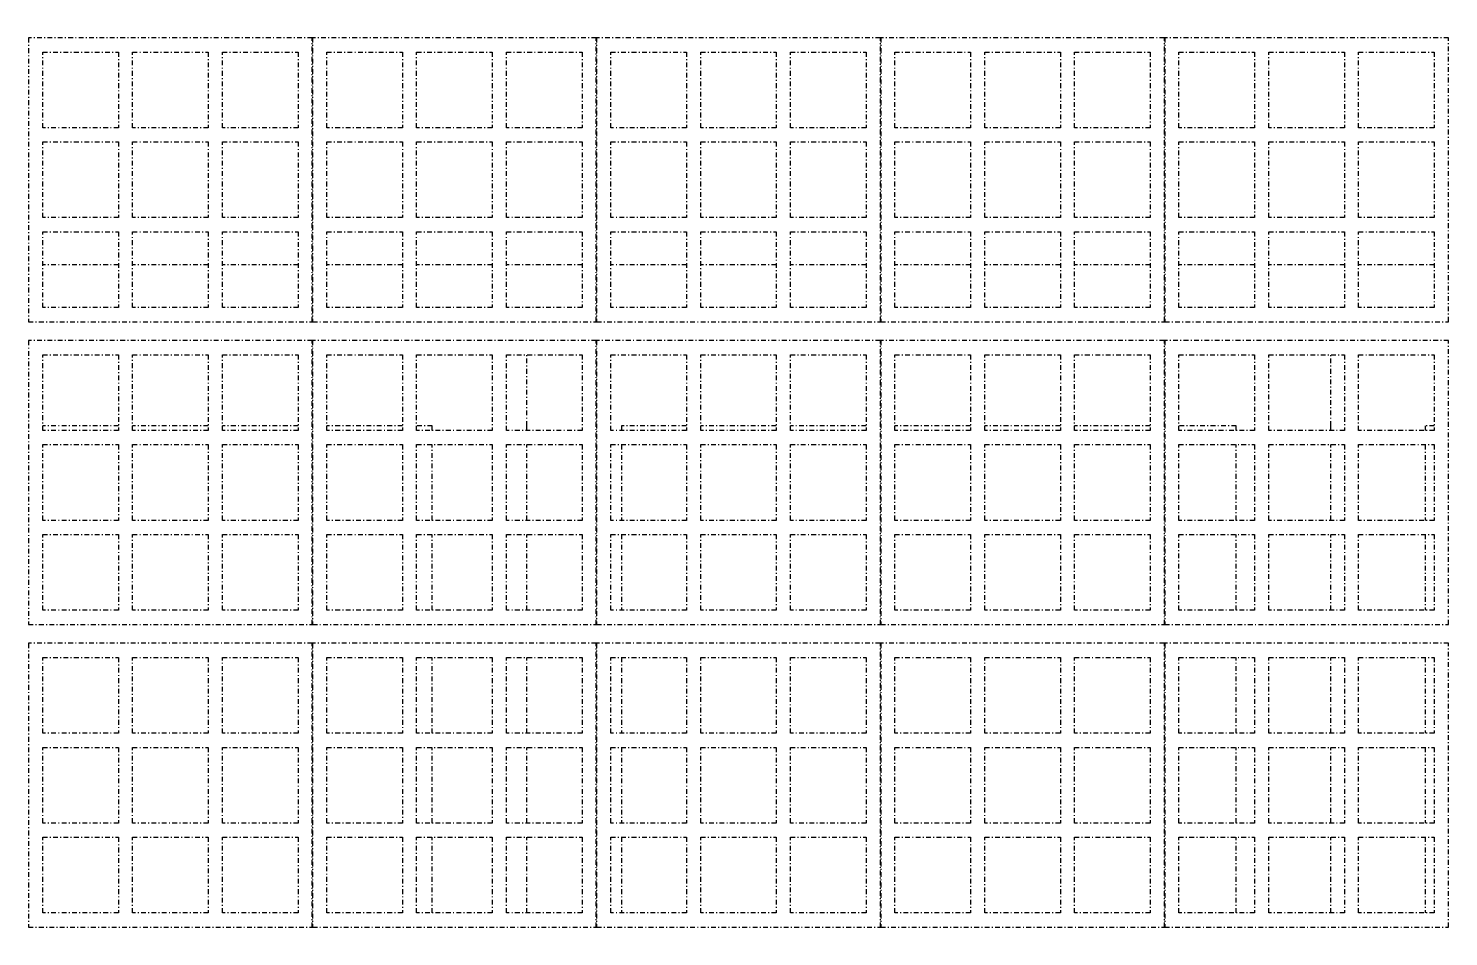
# Model space of a CAD drawing. Header units: metres. Extents: x -1783 to 21505, y -57 to 13660.
# Drawn here: x 12284.8 to 12435, y 7473.6 to 7569.6 of the extents above; entities that cross this region are included whole.
import ezdxf

# ---------------------------------------------------------------- set-up
doc = ezdxf.new("R2010")
doc.units = ezdxf.units.M
doc.header["$MEASUREMENT"] = 0
doc.linetypes.add('DASHDOT', pattern=[1, 0.5, -0.25, 0, -0.25])
doc.layers.add('cotas', color=7, linetype='Continuous')
doc.layers.add('P03', color=7, linetype='Continuous')

msp = doc.modelspace()

# ---------------------------------------------------------------- hatches: boundary and pattern name
at = {"layer": 'cotas'}
h = msp.add_hatch(color=7, dxfattribs=at)
h.dxf.hatch_style = 1
h.paths.add_polyline_path([(21504.961, 13659.963), (10304.961, 13659.963), (10304.961, 5739.963), (21504.961, 5739.963)])
h.paths.add_polyline_path([(10571.627, 13593.296), (21371.627, 13593.296), (21371.627, 5806.63), (10571.627, 5806.63)], flags=16)

# ---------------------------------------------------------------- linework, layer by layer
at = {"layer": 'P03', "linetype": 'DASHDOT'}
for p, q in [((12314.859, 7568.625), (12284.859, 7568.625)), ((12284.859, 7568.625), (12284.859, 7538.625)), ((12314.859, 7538.625), (12314.859, 7568.625)), ((12344.894, 7568.625), (12314.894, 7568.625)), ((12314.894, 7568.625), (12314.894, 7538.625)), ((12344.894, 7538.625), (12344.894, 7568.625)), ((12374.928, 7568.625), (12344.928, 7568.625)), ((12344.928, 7568.625), (12344.928, 7538.625)), ((12374.928, 7538.625), (12374.928, 7568.625)), ((12404.963, 7568.625), (12374.963, 7568.625)), ((12374.963, 7568.625), (12374.963, 7538.625)), ((12404.963, 7538.625), (12404.963, 7568.625)), ((12434.998, 7568.625), (12404.998, 7568.625)), ((12404.998, 7568.625), (12404.998, 7538.625)), ((12434.998, 7538.625), (12434.998, 7568.625)), ((12286.359, 7559.125), (12286.359, 7567.125)), ((12286.359, 7567.125), (12294.359, 7567.125)), ((12294.359, 7567.125), (12294.359, 7559.125)), ((12295.859, 7559.125), (12295.859, 7567.125)), ((12295.859, 7567.125), (12303.859, 7567.125)), ((12303.859, 7567.125), (12303.859, 7559.125)), ((12305.359, 7559.125), (12305.359, 7567.125)), ((12305.359, 7567.125), (12313.359, 7567.125)), ((12313.359, 7567.125), (12313.359, 7559.125)), ((12316.394, 7559.125), (12316.394, 7567.125)), ((12316.394, 7567.125), (12324.394, 7567.125)), ((12324.394, 7567.125), (12324.394, 7559.125)), ((12325.894, 7559.125), (12325.894, 7567.125)), ((12325.894, 7567.125), (12333.894, 7567.125)), ((12333.894, 7567.125), (12333.894, 7559.125)), ((12335.394, 7559.125), (12335.394, 7567.125)), ((12335.394, 7567.125), (12343.394, 7567.125)), ((12343.394, 7567.125), (12343.394, 7559.125)), ((12346.428, 7559.125), (12346.428, 7567.125)), ((12346.428, 7567.125), (12354.428, 7567.125)), ((12354.428, 7567.125), (12354.428, 7559.125)), ((12355.928, 7559.125), (12355.928, 7567.125)), ((12355.928, 7567.125), (12363.928, 7567.125)), ((12363.928, 7567.125), (12363.928, 7559.125)), ((12365.428, 7559.125), (12365.428, 7567.125)), ((12365.428, 7567.125), (12373.428, 7567.125)), ((12373.428, 7567.125), (12373.428, 7559.125)), ((12376.463, 7559.125), (12376.463, 7567.125)), ((12376.463, 7567.125), (12384.463, 7567.125)), ((12384.463, 7567.125), (12384.463, 7559.125)), ((12385.963, 7559.125), (12385.963, 7567.125)), ((12385.963, 7567.125), (12393.963, 7567.125)), ((12393.963, 7567.125), (12393.963, 7559.125)), ((12395.463, 7559.125), (12395.463, 7567.125)), ((12395.463, 7567.125), (12403.463, 7567.125)), ((12403.463, 7567.125), (12403.463, 7559.125)), ((12406.498, 7559.125), (12406.498, 7567.125)), ((12406.498, 7567.125), (12414.498, 7567.125)), ((12414.498, 7567.125), (12414.498, 7559.125)), ((12415.998, 7559.125), (12415.998, 7567.125)), ((12415.998, 7567.125), (12423.998, 7567.125)), ((12423.998, 7567.125), (12423.998, 7559.125)), ((12425.498, 7559.125), (12425.498, 7567.125)), ((12425.498, 7567.125), (12433.498, 7567.125)), ((12433.498, 7567.125), (12433.498, 7559.125)), ((12294.359, 7559.125), (12286.359, 7559.125)), ((12303.859, 7559.125), (12295.859, 7559.125)), ((12313.359, 7559.125), (12305.359, 7559.125)), ((12324.394, 7559.125), (12316.394, 7559.125)), ((12333.894, 7559.125), (12325.894, 7559.125)), ((12343.394, 7559.125), (12335.394, 7559.125)), ((12354.428, 7559.125), (12346.428, 7559.125)), ((12363.928, 7559.125), (12355.928, 7559.125)), ((12373.428, 7559.125), (12365.428, 7559.125)), ((12384.463, 7559.125), (12376.463, 7559.125)), ((12393.963, 7559.125), (12385.963, 7559.125)), ((12403.463, 7559.125), (12395.463, 7559.125)), ((12414.498, 7559.125), (12406.498, 7559.125)), ((12423.998, 7559.125), (12415.998, 7559.125)), ((12433.498, 7559.125), (12425.498, 7559.125)), ((12286.359, 7549.625), (12286.359, 7557.625)), ((12286.359, 7557.625), (12294.359, 7557.625)), ((12294.359, 7557.625), (12294.359, 7549.625)), ((12295.859, 7549.625), (12295.859, 7557.625)), ((12295.859, 7557.625), (12303.859, 7557.625)), ((12303.859, 7557.625), (12303.859, 7549.625)), ((12305.359, 7549.625), (12305.359, 7557.625)), ((12305.359, 7557.625), (12313.359, 7557.625)), ((12313.359, 7557.625), (12313.359, 7549.625)), ((12316.394, 7549.625), (12316.394, 7557.625)), ((12316.394, 7557.625), (12324.394, 7557.625)), ((12324.394, 7557.625), (12324.394, 7549.625)), ((12325.894, 7549.625), (12325.894, 7557.625)), ((12325.894, 7557.625), (12333.894, 7557.625)), ((12333.894, 7557.625), (12333.894, 7549.625)), ((12335.394, 7549.625), (12335.394, 7557.625)), ((12335.394, 7557.625), (12343.394, 7557.625)), ((12343.394, 7557.625), (12343.394, 7549.625)), ((12346.428, 7549.625), (12346.428, 7557.625)), ((12346.428, 7557.625), (12354.428, 7557.625)), ((12354.428, 7557.625), (12354.428, 7549.625)), ((12355.928, 7549.625), (12355.928, 7557.625)), ((12355.928, 7557.625), (12363.928, 7557.625)), ((12363.928, 7557.625), (12363.928, 7549.625)), ((12365.428, 7549.625), (12365.428, 7557.625)), ((12365.428, 7557.625), (12373.428, 7557.625)), ((12373.428, 7557.625), (12373.428, 7549.625)), ((12376.463, 7549.625), (12376.463, 7557.625)), ((12376.463, 7557.625), (12384.463, 7557.625)), ((12384.463, 7557.625), (12384.463, 7549.625)), ((12385.963, 7549.625), (12385.963, 7557.625)), ((12385.963, 7557.625), (12393.963, 7557.625)), ((12393.963, 7557.625), (12393.963, 7549.625)), ((12395.463, 7549.625), (12395.463, 7557.625)), ((12395.463, 7557.625), (12403.463, 7557.625)), ((12403.463, 7557.625), (12403.463, 7549.625)), ((12406.498, 7549.625), (12406.498, 7557.625)), ((12406.498, 7557.625), (12414.498, 7557.625)), ((12414.498, 7557.625), (12414.498, 7549.625)), ((12415.998, 7549.625), (12415.998, 7557.625)), ((12415.998, 7557.625), (12423.998, 7557.625)), ((12423.998, 7557.625), (12423.998, 7549.625)), ((12425.498, 7549.625), (12425.498, 7557.625)), ((12425.498, 7557.625), (12433.498, 7557.625)), ((12433.498, 7557.625), (12433.498, 7549.625)), ((12294.359, 7549.625), (12286.359, 7549.625)), ((12303.859, 7549.625), (12295.859, 7549.625)), ((12313.359, 7549.625), (12305.359, 7549.625)), ((12324.394, 7549.625), (12316.394, 7549.625)), ((12333.894, 7549.625), (12325.894, 7549.625)), ((12343.394, 7549.625), (12335.394, 7549.625)), ((12354.428, 7549.625), (12346.428, 7549.625)), ((12363.928, 7549.625), (12355.928, 7549.625)), ((12373.428, 7549.625), (12365.428, 7549.625)), ((12384.463, 7549.625), (12376.463, 7549.625)), ((12393.963, 7549.625), (12385.963, 7549.625)), ((12403.463, 7549.625), (12395.463, 7549.625)), ((12414.498, 7549.625), (12406.498, 7549.625)), ((12423.998, 7549.625), (12415.998, 7549.625)), ((12433.498, 7549.625), (12425.498, 7549.625)), ((12286.359, 7540.125), (12286.359, 7548.125)), ((12286.359, 7548.125), (12294.359, 7548.125)), ((12294.359, 7548.125), (12294.359, 7540.125)), ((12295.859, 7540.125), (12295.859, 7548.125)), ((12295.859, 7548.125), (12303.859, 7548.125)), ((12303.859, 7548.125), (12303.859, 7540.125)), ((12305.359, 7540.125), (12305.359, 7548.125)), ((12305.359, 7548.125), (12313.359, 7548.125)), ((12313.359, 7548.125), (12313.359, 7540.125)), ((12316.394, 7540.125), (12316.394, 7548.125)), ((12316.394, 7548.125), (12324.394, 7548.125)), ((12324.394, 7548.125), (12324.394, 7540.125)), ((12325.894, 7540.125), (12325.894, 7548.125)), ((12325.894, 7548.125), (12333.894, 7548.125)), ((12333.894, 7548.125), (12333.894, 7540.125)), ((12335.394, 7540.125), (12335.394, 7548.125)), ((12335.394, 7548.125), (12343.394, 7548.125)), ((12343.394, 7548.125), (12343.394, 7540.125)), ((12346.428, 7540.125), (12346.428, 7548.125)), ((12346.428, 7548.125), (12354.428, 7548.125)), ((12354.428, 7548.125), (12354.428, 7540.125)), ((12355.928, 7540.125), (12355.928, 7548.125)), ((12355.928, 7548.125), (12363.928, 7548.125)), ((12363.928, 7548.125), (12363.928, 7540.125)), ((12365.428, 7540.125), (12365.428, 7548.125)), ((12365.428, 7548.125), (12373.428, 7548.125)), ((12373.428, 7548.125), (12373.428, 7540.125)), ((12376.463, 7540.125), (12376.463, 7548.125)), ((12376.463, 7548.125), (12384.463, 7548.125)), ((12384.463, 7548.125), (12384.463, 7540.125)), ((12385.963, 7540.125), (12385.963, 7548.125)), ((12385.963, 7548.125), (12393.963, 7548.125)), ((12393.963, 7548.125), (12393.963, 7540.125)), ((12395.463, 7540.125), (12395.463, 7548.125)), ((12395.463, 7548.125), (12403.463, 7548.125)), ((12403.463, 7548.125), (12403.463, 7540.125)), ((12406.498, 7540.125), (12406.498, 7548.125)), ((12406.498, 7548.125), (12414.498, 7548.125)), ((12414.498, 7548.125), (12414.498, 7540.125)), ((12415.998, 7540.125), (12415.998, 7548.125)), ((12415.998, 7548.125), (12423.998, 7548.125)), ((12423.998, 7548.125), (12423.998, 7540.125)), ((12425.498, 7540.125), (12425.498, 7548.125)), ((12425.498, 7548.125), (12433.498, 7548.125)), ((12433.498, 7548.125), (12433.498, 7540.125)), ((12294.359, 7544.625), (12286.359, 7544.625)), ((12303.859, 7544.625), (12295.859, 7544.625)), ((12313.359, 7544.625), (12305.359, 7544.625)), ((12324.394, 7544.625), (12316.394, 7544.625)), ((12333.894, 7544.625), (12325.894, 7544.625)), ((12343.394, 7544.625), (12335.394, 7544.625)), ((12354.428, 7544.625), (12346.428, 7544.625)), ((12363.928, 7544.625), (12355.928, 7544.625)), ((12373.428, 7544.625), (12365.428, 7544.625)), ((12384.463, 7544.625), (12376.463, 7544.625)), ((12393.963, 7544.625), (12385.963, 7544.625)), ((12403.463, 7544.625), (12395.463, 7544.625)), ((12414.498, 7544.625), (12406.498, 7544.625)), ((12423.998, 7544.625), (12415.998, 7544.625)), ((12433.498, 7544.625), (12425.498, 7544.625)), ((12294.359, 7540.125), (12286.359, 7540.125)), ((12303.859, 7540.125), (12295.859, 7540.125)), ((12313.359, 7540.125), (12305.359, 7540.125)), ((12324.394, 7540.125), (12316.394, 7540.125)), ((12333.894, 7540.125), (12325.894, 7540.125)), ((12343.394, 7540.125), (12335.394, 7540.125)), ((12354.428, 7540.125), (12346.428, 7540.125)), ((12363.928, 7540.125), (12355.928, 7540.125)), ((12373.428, 7540.125), (12365.428, 7540.125)), ((12384.463, 7540.125), (12376.463, 7540.125)), ((12393.963, 7540.125), (12385.963, 7540.125)), ((12403.463, 7540.125), (12395.463, 7540.125)), ((12414.498, 7540.125), (12406.498, 7540.125)), ((12423.998, 7540.125), (12415.998, 7540.125)), ((12433.498, 7540.125), (12425.498, 7540.125)), ((12284.859, 7538.625), (12314.859, 7538.625)), ((12314.894, 7538.625), (12344.894, 7538.625)), ((12344.928, 7538.625), (12374.928, 7538.625)), ((12374.963, 7538.625), (12404.963, 7538.625)), ((12404.998, 7538.625), (12434.998, 7538.625)), ((12314.859, 7536.625), (12284.859, 7536.625)), ((12284.859, 7536.625), (12284.859, 7506.625)), ((12314.859, 7506.625), (12314.859, 7536.625)), ((12344.894, 7536.625), (12314.894, 7536.625)), ((12314.894, 7536.625), (12314.894, 7506.625)), ((12344.894, 7506.625), (12344.894, 7536.625)), ((12374.928, 7536.625), (12344.928, 7536.625)), ((12344.928, 7536.625), (12344.928, 7506.625)), ((12374.928, 7506.625), (12374.928, 7536.625)), ((12404.963, 7536.625), (12374.963, 7536.625)), ((12374.963, 7536.625), (12374.963, 7506.625)), ((12404.963, 7506.625), (12404.963, 7536.625)), ((12434.998, 7536.625), (12404.998, 7536.625)), ((12404.998, 7536.625), (12404.998, 7506.625)), ((12434.998, 7506.625), (12434.998, 7536.625)), ((12286.359, 7527.125), (12286.359, 7535.125)), ((12286.359, 7535.125), (12294.359, 7535.125)), ((12294.359, 7535.125), (12294.359, 7527.125)), ((12295.859, 7527.125), (12295.859, 7535.125)), ((12295.859, 7535.125), (12303.859, 7535.125)), ((12303.859, 7535.125), (12303.859, 7527.125)), ((12305.359, 7527.125), (12305.359, 7535.125)), ((12305.359, 7535.125), (12313.359, 7535.125)), ((12313.359, 7535.125), (12313.359, 7527.125)), ((12316.394, 7527.125), (12316.394, 7535.125)), ((12316.394, 7535.125), (12324.394, 7535.125)), ((12324.394, 7535.125), (12324.394, 7527.125)), ((12325.894, 7527.125), (12325.894, 7535.125)), ((12325.894, 7535.125), (12333.894, 7535.125)), ((12333.894, 7535.125), (12333.894, 7527.125)), ((12335.394, 7527.125), (12335.394, 7535.125)), ((12335.394, 7535.125), (12343.394, 7535.125)), ((12337.55, 7527.625), (12337.55, 7535.125)), ((12343.394, 7535.125), (12343.394, 7527.125)), ((12346.428, 7527.125), (12346.428, 7535.125)), ((12346.428, 7535.125), (12354.428, 7535.125)), ((12354.428, 7535.125), (12354.428, 7527.125)), ((12355.928, 7527.125), (12355.928, 7535.125)), ((12355.928, 7535.125), (12363.928, 7535.125)), ((12363.928, 7535.125), (12363.928, 7527.125)), ((12365.428, 7527.125), (12365.428, 7535.125)), ((12365.428, 7535.125), (12373.428, 7535.125)), ((12373.428, 7535.125), (12373.428, 7527.125)), ((12376.463, 7527.125), (12376.463, 7535.125)), ((12376.463, 7535.125), (12384.463, 7535.125)), ((12384.463, 7535.125), (12384.463, 7527.125)), ((12385.963, 7527.125), (12385.963, 7535.125)), ((12385.963, 7535.125), (12393.963, 7535.125)), ((12393.963, 7535.125), (12393.963, 7527.125)), ((12395.463, 7527.125), (12395.463, 7535.125)), ((12395.463, 7535.125), (12403.463, 7535.125)), ((12403.463, 7535.125), (12403.463, 7527.125)), ((12406.498, 7527.125), (12406.498, 7535.125)), ((12406.498, 7535.125), (12414.498, 7535.125)), ((12414.498, 7535.125), (12414.498, 7527.125)), ((12415.998, 7527.125), (12415.998, 7535.125)), ((12415.998, 7535.125), (12423.998, 7535.125)), ((12422.55, 7527.625), (12422.55, 7535.125)), ((12423.998, 7535.125), (12423.998, 7527.125)), ((12425.498, 7527.125), (12425.498, 7535.125)), ((12425.498, 7535.125), (12433.498, 7535.125)), ((12433.498, 7535.125), (12433.498, 7527.125)), ((12294.359, 7527.625), (12286.359, 7527.625)), ((12294.359, 7527.125), (12286.359, 7527.125)), ((12303.859, 7527.625), (12295.859, 7527.625)), ((12303.859, 7527.125), (12295.859, 7527.125)), ((12313.359, 7527.625), (12305.359, 7527.625)), ((12313.359, 7527.125), (12305.359, 7527.125)), ((12324.394, 7527.625), (12316.394, 7527.625)), ((12324.394, 7527.125), (12316.394, 7527.125)), ((12327.55, 7527.625), (12325.894, 7527.625)), ((12333.894, 7527.125), (12325.894, 7527.125)), ((12327.55, 7527.125), (12327.55, 7527.625)), ((12343.394, 7527.125), (12335.394, 7527.125)), ((12337.55, 7527.125), (12337.55, 7527.625)), ((12354.428, 7527.125), (12346.428, 7527.125)), ((12347.55, 7527.625), (12347.55, 7527.125)), ((12354.428, 7527.625), (12347.55, 7527.625)), ((12363.928, 7527.625), (12355.928, 7527.625)), ((12363.928, 7527.125), (12355.928, 7527.125)), ((12373.428, 7527.625), (12365.428, 7527.625)), ((12373.428, 7527.125), (12365.428, 7527.125)), ((12384.463, 7527.625), (12376.463, 7527.625)), ((12384.463, 7527.125), (12376.463, 7527.125)), ((12393.963, 7527.625), (12385.963, 7527.625)), ((12393.963, 7527.125), (12385.963, 7527.125)), ((12403.463, 7527.625), (12395.463, 7527.625)), ((12403.463, 7527.125), (12395.463, 7527.125)), ((12412.55, 7527.625), (12406.498, 7527.625)), ((12414.498, 7527.125), (12406.498, 7527.125)), ((12412.55, 7527.125), (12412.55, 7527.625)), ((12423.998, 7527.125), (12415.998, 7527.125)), ((12422.55, 7527.125), (12422.55, 7527.625)), ((12433.498, 7527.125), (12425.498, 7527.125)), ((12432.55, 7527.625), (12432.55, 7527.125)), ((12433.498, 7527.625), (12432.55, 7527.625)), ((12286.359, 7517.625), (12286.359, 7525.625)), ((12286.359, 7525.625), (12294.359, 7525.625)), ((12294.359, 7525.625), (12294.359, 7517.625)), ((12295.859, 7517.625), (12295.859, 7525.625)), ((12295.859, 7525.625), (12303.859, 7525.625)), ((12303.859, 7525.625), (12303.859, 7517.625)), ((12305.359, 7517.625), (12305.359, 7525.625)), ((12305.359, 7525.625), (12313.359, 7525.625)), ((12313.359, 7525.625), (12313.359, 7517.625)), ((12316.394, 7517.625), (12316.394, 7525.625)), ((12316.394, 7525.625), (12324.394, 7525.625)), ((12324.394, 7525.625), (12324.394, 7517.625)), ((12325.894, 7517.625), (12325.894, 7525.625)), ((12325.894, 7525.625), (12333.894, 7525.625)), ((12327.55, 7517.625), (12327.55, 7525.625)), ((12333.894, 7525.625), (12333.894, 7517.625)), ((12335.394, 7517.625), (12335.394, 7525.625)), ((12335.394, 7525.625), (12343.394, 7525.625)), ((12337.55, 7517.625), (12337.55, 7525.625)), ((12343.394, 7525.625), (12343.394, 7517.625)), ((12346.428, 7517.625), (12346.428, 7525.625)), ((12346.428, 7525.625), (12354.428, 7525.625)), ((12347.55, 7525.625), (12347.55, 7517.625)), ((12354.428, 7525.625), (12354.428, 7517.625)), ((12355.928, 7517.625), (12355.928, 7525.625)), ((12355.928, 7525.625), (12363.928, 7525.625)), ((12363.928, 7525.625), (12363.928, 7517.625)), ((12365.428, 7517.625), (12365.428, 7525.625)), ((12365.428, 7525.625), (12373.428, 7525.625)), ((12373.428, 7525.625), (12373.428, 7517.625)), ((12376.463, 7517.625), (12376.463, 7525.625)), ((12376.463, 7525.625), (12384.463, 7525.625)), ((12384.463, 7525.625), (12384.463, 7517.625)), ((12385.963, 7517.625), (12385.963, 7525.625)), ((12385.963, 7525.625), (12393.963, 7525.625)), ((12393.963, 7525.625), (12393.963, 7517.625)), ((12395.463, 7517.625), (12395.463, 7525.625)), ((12395.463, 7525.625), (12403.463, 7525.625)), ((12403.463, 7525.625), (12403.463, 7517.625)), ((12406.498, 7517.625), (12406.498, 7525.625)), ((12406.498, 7525.625), (12414.498, 7525.625)), ((12412.55, 7517.625), (12412.55, 7525.625)), ((12414.498, 7525.625), (12414.498, 7517.625)), ((12415.998, 7517.625), (12415.998, 7525.625)), ((12415.998, 7525.625), (12423.998, 7525.625)), ((12422.55, 7517.625), (12422.55, 7525.625)), ((12423.998, 7525.625), (12423.998, 7517.625)), ((12425.498, 7517.625), (12425.498, 7525.625)), ((12425.498, 7525.625), (12433.498, 7525.625)), ((12432.55, 7525.625), (12432.55, 7517.625)), ((12433.498, 7525.625), (12433.498, 7517.625)), ((12294.359, 7517.625), (12286.359, 7517.625)), ((12303.859, 7517.625), (12295.859, 7517.625)), ((12313.359, 7517.625), (12305.359, 7517.625)), ((12324.394, 7517.625), (12316.394, 7517.625)), ((12333.894, 7517.625), (12325.894, 7517.625)), ((12343.394, 7517.625), (12335.394, 7517.625)), ((12354.428, 7517.625), (12346.428, 7517.625)), ((12363.928, 7517.625), (12355.928, 7517.625)), ((12373.428, 7517.625), (12365.428, 7517.625)), ((12384.463, 7517.625), (12376.463, 7517.625)), ((12393.963, 7517.625), (12385.963, 7517.625)), ((12403.463, 7517.625), (12395.463, 7517.625)), ((12414.498, 7517.625), (12406.498, 7517.625)), ((12423.998, 7517.625), (12415.998, 7517.625)), ((12433.498, 7517.625), (12425.498, 7517.625)), ((12286.359, 7508.125), (12286.359, 7516.125)), ((12286.359, 7516.125), (12294.359, 7516.125)), ((12294.359, 7516.125), (12294.359, 7508.125)), ((12295.859, 7508.125), (12295.859, 7516.125)), ((12295.859, 7516.125), (12303.859, 7516.125)), ((12303.859, 7516.125), (12303.859, 7508.125)), ((12305.359, 7508.125), (12305.359, 7516.125)), ((12305.359, 7516.125), (12313.359, 7516.125)), ((12313.359, 7516.125), (12313.359, 7508.125)), ((12316.394, 7508.125), (12316.394, 7516.125)), ((12316.394, 7516.125), (12324.394, 7516.125)), ((12324.394, 7516.125), (12324.394, 7508.125)), ((12325.894, 7508.125), (12325.894, 7516.125)), ((12325.894, 7516.125), (12333.894, 7516.125)), ((12327.55, 7508.125), (12327.55, 7516.125)), ((12333.894, 7516.125), (12333.894, 7508.125)), ((12335.394, 7508.125), (12335.394, 7516.125)), ((12335.394, 7516.125), (12343.394, 7516.125)), ((12337.55, 7508.125), (12337.55, 7516.125)), ((12343.394, 7516.125), (12343.394, 7508.125)), ((12346.428, 7508.125), (12346.428, 7516.125)), ((12346.428, 7516.125), (12354.428, 7516.125)), ((12347.55, 7516.125), (12347.55, 7508.125)), ((12354.428, 7516.125), (12354.428, 7508.125)), ((12355.928, 7508.125), (12355.928, 7516.125)), ((12355.928, 7516.125), (12363.928, 7516.125)), ((12363.928, 7516.125), (12363.928, 7508.125)), ((12365.428, 7508.125), (12365.428, 7516.125)), ((12365.428, 7516.125), (12373.428, 7516.125)), ((12373.428, 7516.125), (12373.428, 7508.125)), ((12376.463, 7508.125), (12376.463, 7516.125)), ((12376.463, 7516.125), (12384.463, 7516.125)), ((12384.463, 7516.125), (12384.463, 7508.125)), ((12385.963, 7508.125), (12385.963, 7516.125)), ((12385.963, 7516.125), (12393.963, 7516.125)), ((12393.963, 7516.125), (12393.963, 7508.125)), ((12395.463, 7508.125), (12395.463, 7516.125)), ((12395.463, 7516.125), (12403.463, 7516.125)), ((12403.463, 7516.125), (12403.463, 7508.125)), ((12406.498, 7508.125), (12406.498, 7516.125)), ((12406.498, 7516.125), (12414.498, 7516.125)), ((12412.55, 7508.125), (12412.55, 7516.125)), ((12414.498, 7516.125), (12414.498, 7508.125)), ((12415.998, 7508.125), (12415.998, 7516.125)), ((12415.998, 7516.125), (12423.998, 7516.125)), ((12422.55, 7508.125), (12422.55, 7516.125)), ((12423.998, 7516.125), (12423.998, 7508.125)), ((12425.498, 7508.125), (12425.498, 7516.125)), ((12425.498, 7516.125), (12433.498, 7516.125)), ((12432.55, 7516.125), (12432.55, 7508.125)), ((12433.498, 7516.125), (12433.498, 7508.125)), ((12294.359, 7508.125), (12286.359, 7508.125)), ((12303.859, 7508.125), (12295.859, 7508.125)), ((12313.359, 7508.125), (12305.359, 7508.125)), ((12324.394, 7508.125), (12316.394, 7508.125)), ((12333.894, 7508.125), (12325.894, 7508.125)), ((12343.394, 7508.125), (12335.394, 7508.125)), ((12354.428, 7508.125), (12346.428, 7508.125)), ((12363.928, 7508.125), (12355.928, 7508.125)), ((12373.428, 7508.125), (12365.428, 7508.125)), ((12384.463, 7508.125), (12376.463, 7508.125)), ((12393.963, 7508.125), (12385.963, 7508.125)), ((12403.463, 7508.125), (12395.463, 7508.125)), ((12414.498, 7508.125), (12406.498, 7508.125)), ((12423.998, 7508.125), (12415.998, 7508.125)), ((12433.498, 7508.125), (12425.498, 7508.125)), ((12284.859, 7506.625), (12314.859, 7506.625)), ((12314.894, 7506.625), (12344.894, 7506.625)), ((12344.928, 7506.625), (12374.928, 7506.625)), ((12374.963, 7506.625), (12404.963, 7506.625)), ((12404.998, 7506.625), (12434.998, 7506.625)), ((12314.859, 7504.625), (12284.859, 7504.625)), ((12284.859, 7504.625), (12284.859, 7474.625)), ((12314.859, 7474.625), (12314.859, 7504.625)), ((12344.894, 7504.625), (12314.894, 7504.625)), ((12314.894, 7504.625), (12314.894, 7474.625)), ((12344.894, 7474.625), (12344.894, 7504.625)), ((12374.928, 7504.625), (12344.928, 7504.625)), ((12344.928, 7504.625), (12344.928, 7474.625)), ((12374.928, 7474.625), (12374.928, 7504.625)), ((12404.963, 7504.625), (12374.963, 7504.625)), ((12374.963, 7504.625), (12374.963, 7474.625)), ((12404.963, 7474.625), (12404.963, 7504.625)), ((12434.998, 7504.625), (12404.998, 7504.625)), ((12404.998, 7504.625), (12404.998, 7474.625)), ((12434.998, 7474.625), (12434.998, 7504.625)), ((12286.359, 7495.125), (12286.359, 7503.125)), ((12286.359, 7503.125), (12294.359, 7503.125)), ((12294.359, 7503.125), (12294.359, 7495.125)), ((12295.859, 7495.125), (12295.859, 7503.125)), ((12295.859, 7503.125), (12303.859, 7503.125)), ((12303.859, 7503.125), (12303.859, 7495.125)), ((12305.359, 7495.125), (12305.359, 7503.125)), ((12305.359, 7503.125), (12313.359, 7503.125)), ((12313.359, 7503.125), (12313.359, 7495.125)), ((12316.394, 7495.125), (12316.394, 7503.125)), ((12316.394, 7503.125), (12324.394, 7503.125)), ((12324.394, 7503.125), (12324.394, 7495.125)), ((12325.894, 7495.125), (12325.894, 7503.125)), ((12325.894, 7503.125), (12333.894, 7503.125)), ((12327.55, 7495.125), (12327.55, 7503.125)), ((12333.894, 7503.125), (12333.894, 7495.125)), ((12335.394, 7495.125), (12335.394, 7503.125)), ((12335.394, 7503.125), (12343.394, 7503.125)), ((12337.55, 7495.125), (12337.55, 7503.125)), ((12343.394, 7503.125), (12343.394, 7495.125)), ((12346.428, 7495.125), (12346.428, 7503.125)), ((12346.428, 7503.125), (12354.428, 7503.125)), ((12347.55, 7503.125), (12347.55, 7495.125)), ((12354.428, 7503.125), (12354.428, 7495.125)), ((12355.928, 7495.125), (12355.928, 7503.125)), ((12355.928, 7503.125), (12363.928, 7503.125)), ((12363.928, 7503.125), (12363.928, 7495.125)), ((12365.428, 7495.125), (12365.428, 7503.125)), ((12365.428, 7503.125), (12373.428, 7503.125)), ((12373.428, 7503.125), (12373.428, 7495.125)), ((12376.463, 7495.125), (12376.463, 7503.125)), ((12376.463, 7503.125), (12384.463, 7503.125)), ((12384.463, 7503.125), (12384.463, 7495.125)), ((12385.963, 7495.125), (12385.963, 7503.125)), ((12385.963, 7503.125), (12393.963, 7503.125)), ((12393.963, 7503.125), (12393.963, 7495.125)), ((12395.463, 7495.125), (12395.463, 7503.125)), ((12395.463, 7503.125), (12403.463, 7503.125)), ((12403.463, 7503.125), (12403.463, 7495.125)), ((12406.498, 7495.125), (12406.498, 7503.125)), ((12406.498, 7503.125), (12414.498, 7503.125)), ((12412.55, 7495.125), (12412.55, 7503.125)), ((12414.498, 7503.125), (12414.498, 7495.125)), ((12415.998, 7495.125), (12415.998, 7503.125)), ((12415.998, 7503.125), (12423.998, 7503.125)), ((12422.55, 7495.125), (12422.55, 7503.125)), ((12423.998, 7503.125), (12423.998, 7495.125)), ((12425.498, 7495.125), (12425.498, 7503.125)), ((12425.498, 7503.125), (12433.498, 7503.125)), ((12432.55, 7503.125), (12432.55, 7495.125)), ((12433.498, 7503.125), (12433.498, 7495.125)), ((12294.359, 7495.125), (12286.359, 7495.125)), ((12303.859, 7495.125), (12295.859, 7495.125)), ((12313.359, 7495.125), (12305.359, 7495.125)), ((12324.394, 7495.125), (12316.394, 7495.125)), ((12333.894, 7495.125), (12325.894, 7495.125)), ((12343.394, 7495.125), (12335.394, 7495.125)), ((12354.428, 7495.125), (12346.428, 7495.125)), ((12363.928, 7495.125), (12355.928, 7495.125)), ((12373.428, 7495.125), (12365.428, 7495.125)), ((12384.463, 7495.125), (12376.463, 7495.125)), ((12393.963, 7495.125), (12385.963, 7495.125)), ((12403.463, 7495.125), (12395.463, 7495.125)), ((12414.498, 7495.125), (12406.498, 7495.125)), ((12423.998, 7495.125), (12415.998, 7495.125)), ((12433.498, 7495.125), (12425.498, 7495.125)), ((12286.359, 7485.625), (12286.359, 7493.625)), ((12286.359, 7493.625), (12294.359, 7493.625)), ((12294.359, 7493.625), (12294.359, 7485.625)), ((12295.859, 7485.625), (12295.859, 7493.625)), ((12295.859, 7493.625), (12303.859, 7493.625)), ((12303.859, 7493.625), (12303.859, 7485.625)), ((12305.359, 7485.625), (12305.359, 7493.625)), ((12305.359, 7493.625), (12313.359, 7493.625)), ((12313.359, 7493.625), (12313.359, 7485.625)), ((12316.394, 7485.625), (12316.394, 7493.625)), ((12316.394, 7493.625), (12324.394, 7493.625)), ((12324.394, 7493.625), (12324.394, 7485.625)), ((12325.894, 7485.625), (12325.894, 7493.625)), ((12325.894, 7493.625), (12333.894, 7493.625)), ((12327.55, 7485.625), (12327.55, 7493.625)), ((12333.894, 7493.625), (12333.894, 7485.625)), ((12335.394, 7485.625), (12335.394, 7493.625)), ((12335.394, 7493.625), (12343.394, 7493.625)), ((12337.55, 7485.625), (12337.55, 7493.625)), ((12343.394, 7493.625), (12343.394, 7485.625)), ((12346.428, 7485.625), (12346.428, 7493.625)), ((12346.428, 7493.625), (12354.428, 7493.625)), ((12347.55, 7493.625), (12347.55, 7485.625)), ((12354.428, 7493.625), (12354.428, 7485.625)), ((12355.928, 7485.625), (12355.928, 7493.625)), ((12355.928, 7493.625), (12363.928, 7493.625)), ((12363.928, 7493.625), (12363.928, 7485.625)), ((12365.428, 7485.625), (12365.428, 7493.625)), ((12365.428, 7493.625), (12373.428, 7493.625)), ((12373.428, 7493.625), (12373.428, 7485.625)), ((12376.463, 7485.625), (12376.463, 7493.625)), ((12376.463, 7493.625), (12384.463, 7493.625)), ((12384.463, 7493.625), (12384.463, 7485.625)), ((12385.963, 7485.625), (12385.963, 7493.625)), ((12385.963, 7493.625), (12393.963, 7493.625)), ((12393.963, 7493.625), (12393.963, 7485.625)), ((12395.463, 7485.625), (12395.463, 7493.625)), ((12395.463, 7493.625), (12403.463, 7493.625)), ((12403.463, 7493.625), (12403.463, 7485.625)), ((12406.498, 7485.625), (12406.498, 7493.625)), ((12406.498, 7493.625), (12414.498, 7493.625)), ((12412.55, 7485.625), (12412.55, 7493.625)), ((12414.498, 7493.625), (12414.498, 7485.625)), ((12415.998, 7485.625), (12415.998, 7493.625)), ((12415.998, 7493.625), (12423.998, 7493.625)), ((12422.55, 7485.625), (12422.55, 7493.625)), ((12423.998, 7493.625), (12423.998, 7485.625)), ((12425.498, 7485.625), (12425.498, 7493.625)), ((12425.498, 7493.625), (12433.498, 7493.625)), ((12432.55, 7493.625), (12432.55, 7485.625)), ((12433.498, 7493.625), (12433.498, 7485.625)), ((12294.359, 7485.625), (12286.359, 7485.625)), ((12303.859, 7485.625), (12295.859, 7485.625)), ((12313.359, 7485.625), (12305.359, 7485.625)), ((12324.394, 7485.625), (12316.394, 7485.625)), ((12333.894, 7485.625), (12325.894, 7485.625)), ((12343.394, 7485.625), (12335.394, 7485.625)), ((12354.428, 7485.625), (12346.428, 7485.625)), ((12363.928, 7485.625), (12355.928, 7485.625)), ((12373.428, 7485.625), (12365.428, 7485.625)), ((12384.463, 7485.625), (12376.463, 7485.625)), ((12393.963, 7485.625), (12385.963, 7485.625)), ((12403.463, 7485.625), (12395.463, 7485.625)), ((12414.498, 7485.625), (12406.498, 7485.625)), ((12423.998, 7485.625), (12415.998, 7485.625)), ((12433.498, 7485.625), (12425.498, 7485.625)), ((12286.359, 7476.125), (12286.359, 7484.125)), ((12286.359, 7484.125), (12294.359, 7484.125)), ((12294.359, 7484.125), (12294.359, 7476.125)), ((12295.859, 7476.125), (12295.859, 7484.125)), ((12295.859, 7484.125), (12303.859, 7484.125)), ((12303.859, 7484.125), (12303.859, 7476.125)), ((12305.359, 7476.125), (12305.359, 7484.125)), ((12305.359, 7484.125), (12313.359, 7484.125)), ((12313.359, 7484.125), (12313.359, 7476.125)), ((12316.394, 7476.125), (12316.394, 7484.125)), ((12316.394, 7484.125), (12324.394, 7484.125)), ((12324.394, 7484.125), (12324.394, 7476.125)), ((12325.894, 7476.125), (12325.894, 7484.125)), ((12325.894, 7484.125), (12333.894, 7484.125)), ((12327.55, 7476.125), (12327.55, 7484.125)), ((12333.894, 7484.125), (12333.894, 7476.125)), ((12335.394, 7476.125), (12335.394, 7484.125)), ((12335.394, 7484.125), (12343.394, 7484.125)), ((12337.55, 7476.125), (12337.55, 7484.125)), ((12343.394, 7484.125), (12343.394, 7476.125)), ((12346.428, 7476.125), (12346.428, 7484.125)), ((12346.428, 7484.125), (12354.428, 7484.125)), ((12347.55, 7484.125), (12347.55, 7476.125)), ((12354.428, 7484.125), (12354.428, 7476.125)), ((12355.928, 7476.125), (12355.928, 7484.125)), ((12355.928, 7484.125), (12363.928, 7484.125)), ((12363.928, 7484.125), (12363.928, 7476.125)), ((12365.428, 7476.125), (12365.428, 7484.125)), ((12365.428, 7484.125), (12373.428, 7484.125)), ((12373.428, 7484.125), (12373.428, 7476.125)), ((12376.463, 7476.125), (12376.463, 7484.125)), ((12376.463, 7484.125), (12384.463, 7484.125)), ((12384.463, 7484.125), (12384.463, 7476.125)), ((12385.963, 7476.125), (12385.963, 7484.125)), ((12385.963, 7484.125), (12393.963, 7484.125)), ((12393.963, 7484.125), (12393.963, 7476.125)), ((12395.463, 7476.125), (12395.463, 7484.125)), ((12395.463, 7484.125), (12403.463, 7484.125)), ((12403.463, 7484.125), (12403.463, 7476.125)), ((12406.498, 7476.125), (12406.498, 7484.125)), ((12406.498, 7484.125), (12414.498, 7484.125)), ((12412.55, 7476.125), (12412.55, 7484.125)), ((12414.498, 7484.125), (12414.498, 7476.125)), ((12415.998, 7476.125), (12415.998, 7484.125)), ((12415.998, 7484.125), (12423.998, 7484.125)), ((12422.55, 7476.125), (12422.55, 7484.125)), ((12423.998, 7484.125), (12423.998, 7476.125)), ((12425.498, 7476.125), (12425.498, 7484.125)), ((12425.498, 7484.125), (12433.498, 7484.125)), ((12432.55, 7484.125), (12432.55, 7476.125)), ((12433.498, 7484.125), (12433.498, 7476.125)), ((12294.359, 7476.125), (12286.359, 7476.125)), ((12303.859, 7476.125), (12295.859, 7476.125)), ((12313.359, 7476.125), (12305.359, 7476.125)), ((12324.394, 7476.125), (12316.394, 7476.125)), ((12333.894, 7476.125), (12325.894, 7476.125)), ((12343.394, 7476.125), (12335.394, 7476.125)), ((12354.428, 7476.125), (12346.428, 7476.125)), ((12363.928, 7476.125), (12355.928, 7476.125)), ((12373.428, 7476.125), (12365.428, 7476.125)), ((12384.463, 7476.125), (12376.463, 7476.125)), ((12393.963, 7476.125), (12385.963, 7476.125)), ((12403.463, 7476.125), (12395.463, 7476.125)), ((12414.498, 7476.125), (12406.498, 7476.125)), ((12423.998, 7476.125), (12415.998, 7476.125)), ((12433.498, 7476.125), (12425.498, 7476.125)), ((12284.859, 7474.625), (12314.859, 7474.625)), ((12314.894, 7474.625), (12344.894, 7474.625)), ((12344.928, 7474.625), (12374.928, 7474.625)), ((12374.963, 7474.625), (12404.963, 7474.625)), ((12404.998, 7474.625), (12434.998, 7474.625))]:
    msp.add_line(p, q, dxfattribs=at)

doc.saveas('drawing.dxf')
